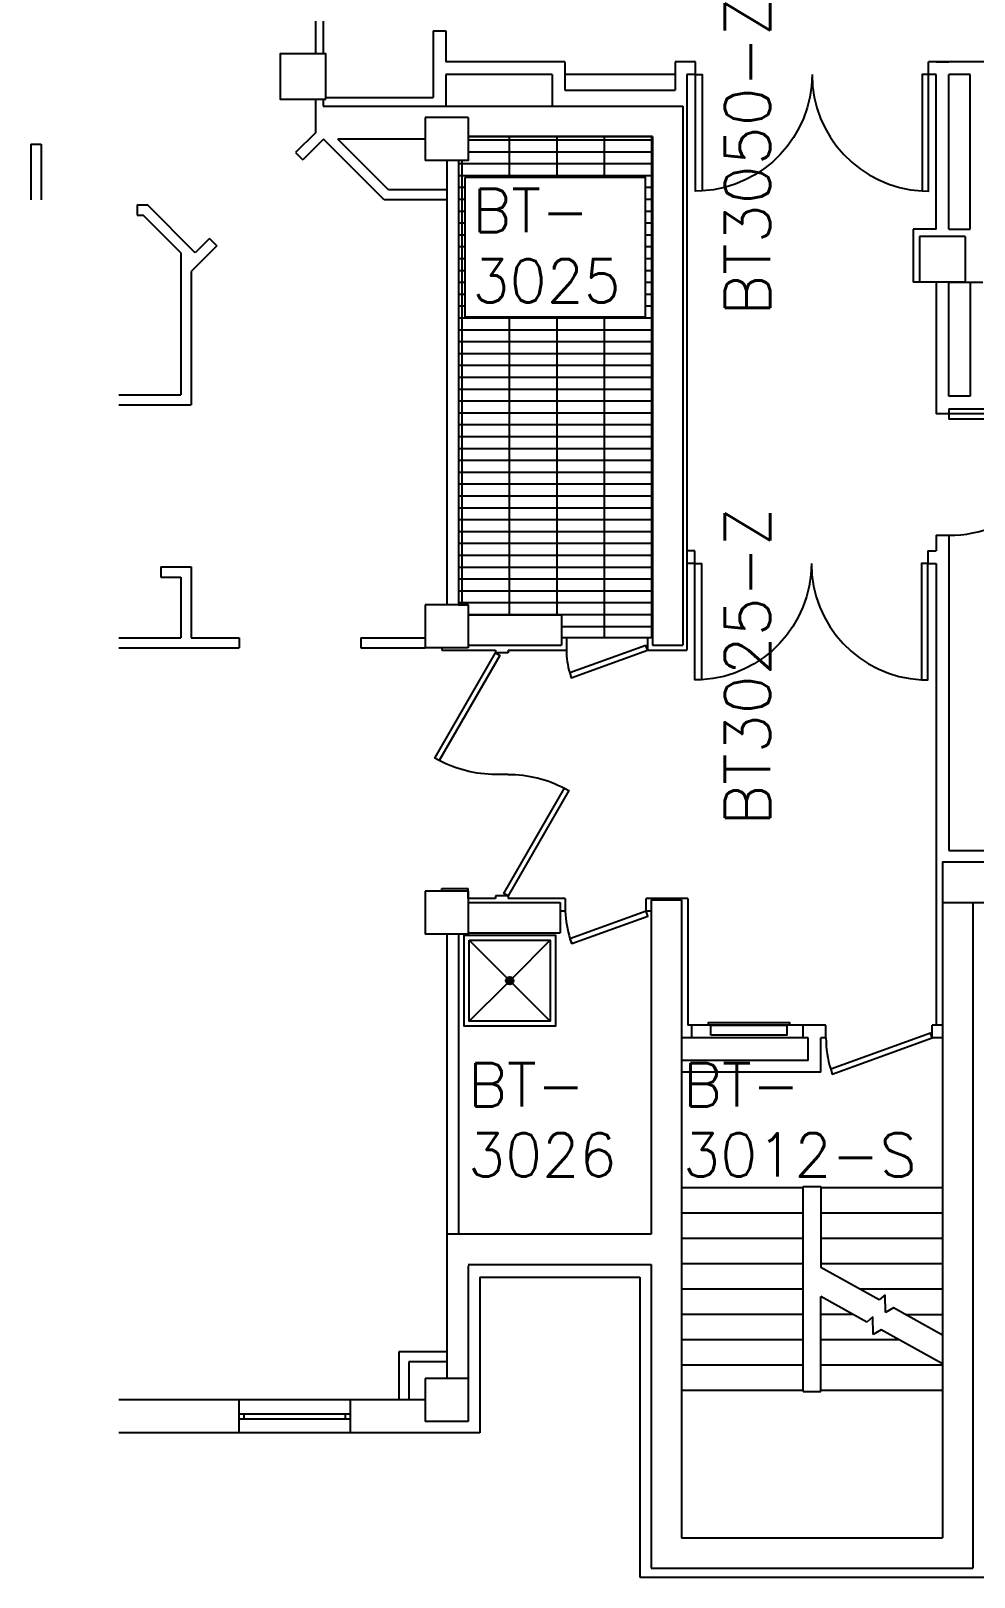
# Model space of a CAD drawing. Extents: x 2912 to 7121, y 18087 to 19938.
# Drawn here: x 3823 to 4196, y 18543 to 19154 of the extents above; entities that cross this region are included whole.
import ezdxf

# ---------------------------------------------------------------- set-up
doc = ezdxf.new("R2010")
doc.units = 0
doc.header["$MEASUREMENT"] = 0
doc.layers.get('0').update_dxf_attribs({"linetype": 'CONTINUOUS'})
for name, color, linetype in [('ARDOOR', 7, 'CONTINUOUS'), ('ARROOMNO', 4, 'CONTINUOUS'), ('ARWALL', 7, 'CONTINUOUS'), ('COL', 14, 'CONTINUOUS'), ('EXDOOR', 8, 'CONTINUOUS'), ('EXWALL', 8, 'CONTINUOUS'), ('EXWINDOW', 8, 'CONTINUOUS'), ('FIRE', 10, 'CONTINUOUS'), ('MPFIXTURE', 3, 'CONTINUOUS')]:
    doc.layers.add(name, color=color, linetype=linetype)
doc.styles.add('ROMANS', font='romans.shx', dxfattribs={"height": 18})

# ---------------------------------------------------------------- blocks, each defined once
blk = doc.blocks.new('FHC')
for points in [[(-16, 0), (-16, 1), (16, 1), (16, 0)], [(-15, -4), (-15, 0), (15, 0), (15, -4)]]:
    blk.add_lwpolyline(points, close=True)

msp = doc.modelspace()

# ---------------------------------------------------------------- hatches: boundary and pattern name
at = {"layer": 'EXWALL'}
h = msp.add_hatch(dxfattribs=at)
h.set_pattern_fill('GRATE', color=256, scale=150, style=0)
h.paths.add_polyline_path([(4068.97, 19112.21), (3996.22, 19112.21), (3996.22, 19102.71), (3992.34, 19102.71), (3992.34, 18927.21), (3996.22, 18927.21), (3996.22, 18923.33), (4032.97, 18923.33), (4032.97, 18914.33), (4068.97, 18914.33)])
h.paths.add_polyline_path([(3994.9, 19096.12), (3994.9, 19041.05), (4066.22, 19041.05), (4066.22, 19096.12)], flags=16)

# ---------------------------------------------------------------- linework, layer by layer
at = {"layer": 'ARDOOR'}
msp.add_line((4180.97, 18916.71), (4180.97, 18911.71), dxfattribs=at)
at = {"layer": 'ARDOOR', "flags": 128}
for points in [[(4131.97, 19136.71, -0.39805), (4088.52, 19090.78), (4085.97, 19090.71), (4085.97, 19136.71), (4088.52, 19136.71), (4088.52, 19090.78)], [(4131.97, 19136.71, 0.39805), (4175.42, 19090.78), (4177.97, 19090.71), (4177.97, 19136.71), (4175.41, 19136.71), (4175.42, 19090.78)], [(4185.97, 18954.71, 0.402069), (4233.93, 19000.71), (4233.97, 19000.71), (4233.97, 19002.71), (4185.97, 19002.71), (4185.97, 19000.71), (4233.97, 19000.71)], [(4131.72, 18943.58, -0.39805), (4088.27, 18897.65), (4085.72, 18897.58), (4085.72, 18943.58), (4088.27, 18943.58), (4088.27, 18897.65)], [(4131.72, 18943.58, 0.39805), (4175.17, 18897.65), (4177.72, 18897.58), (4177.72, 18943.58), (4175.16, 18943.58), (4175.17, 18897.65)]]:
    msp.add_lwpolyline(points, format="xyb", dxfattribs=at)
at = {"layer": 'ARWALL', "linetype": 'BYBLOCK'}
for p, q in [((3935.84, 19301.71), (3935.84, 19144.96)), ((3938.84, 19237.71), (3938.84, 19144.96)), ((3982.34, 19153.96), (3982.34, 19127.71)), ((3987.34, 19153.96), (3987.34, 19141.71)), ((4034.34, 19141.71), (3987.34, 19141.71)), ((4034.34, 19141.71), (4034.34, 19130.58)), ((4077.97, 19141.71), (4077.97, 19130.58)), ((4082.97, 19141.71), (4077.97, 19141.71)), ((4277.97, 19141.71), (4180.97, 19141.71)), ((4180.97, 19141.71), (4185.97, 19141.71)), ((4029.34, 19136.71), (3987.34, 19136.71)), ((3987.34, 19136.71), (3987.34, 19124.21)), ((4029.34, 19136.71), (4029.34, 19124.21)), ((4180.97, 19075.71), (4180.97, 19136.71)), ((4185.97, 19075.71), (4185.97, 19136.71)), ((4194.42, 19136.71), (4185.97, 19136.71)), ((4194.42, 19075.71), (4194.42, 19136.71)), ((4034.34, 19130.58), (4077.97, 19130.58)), ((3935.84, 19126.96), (3935.84, 19116.86)), ((3938.84, 19126.96), (3938.84, 19124.21)), ((3938.84, 19124.21), (4080.97, 19124.21)), ((3935.72, 19113.61), (3927.97, 19105.87)), ((3938.97, 19111.21), (3930.8, 19103.04)), ((3962.97, 19087.21), (3938.97, 19111.21)), ((3964.63, 19091.21), (3944.63, 19111.21)), ((3823.47, 19109.21), (3823.47, 19087.27)), ((3823.47, 19109.21), (3827.47, 19109.21)), ((3827.47, 19109.21), (3827.47, 19087.27)), ((3927.97, 19105.87), (3930.8, 19103.04)), ((3987.72, 19087.21), (3962.97, 19087.21)), ((3987.72, 19091.21), (3964.63, 19091.21)), ((3865.47, 19085.21), (3865.47, 19081.21)), ((3865.47, 19085.21), (3869.47, 19085.21)), ((3865.47, 19081.21), (3867.81, 19081.21)), ((3882.72, 19066.3), (3867.81, 19081.21)), ((3888.39, 19066.29), (3869.47, 19085.21)), ((4171.97, 19075.71), (4171.97, 19054.71)), ((4180.97, 19075.71), (4171.97, 19075.71)), ((4185.97, 19075.71), (4194.42, 19075.71)), ((3896.86, 19069.1), (3886.72, 19058.96)), ((3894.03, 19071.93), (3888.39, 19066.29)), ((3894.03, 19071.93), (3896.86, 19069.1)), ((3882.72, 19066.3), (3882.72, 19010.21)), ((3886.72, 19058.96), (3886.72, 19006.21)), ((4180.97, 19054.71), (4171.97, 19054.71)), ((4180.97, 19054.71), (4180.97, 19004.71)), ((4180.97, 19054.71), (4180.97, 19002.71)), ((4185.97, 19054.71), (4199.49, 19054.71, 1.57)), ((3858.14, 19010.21), (3882.72, 19010.21)), ((3858.14, 19006.21), (3886.72, 19006.21)), ((4180.97, 18954.71), (4180.97, 18948.58)), ((4185.97, 18954.71), (4185.97, 18830.21)), ((3874.72, 18942.21), (3882.72, 18942.21)), ((3874.72, 18942.21), (3874.72, 18938.21)), ((3882.72, 18942.21), (3886.72, 18942.21)), ((3886.72, 18942.21), (3886.72, 18914.21)), ((4180.97, 18943.58), (4180.97, 18761.21)), ((3874.72, 18938.21), (3882.72, 18938.21)), ((3882.72, 18938.21), (3882.72, 18914.21)), ((3858.14, 18914.21), (3882.72, 18914.21)), ((3858.14, 18910.21), (3905.72, 18910.21)), ((3886.72, 18914.21), (3905.72, 18914.21)), ((3905.72, 18914.21), (3905.72, 18910.21)), ((3953.72, 18914.21), (3979.22, 18914.21)), ((3953.72, 18914.21), (3953.72, 18910.21)), ((3953.72, 18910.21), (3979.22, 18910.21)), ((4082.97, 18811.21), (4066.47, 18811.21)), ((4082.97, 18811.21), (4082.97, 18761.21)), ((4032.47, 18809.71), (4032.47, 18797.71)), ((4068.47, 18810.71), (4068.47, 18678.71)), ((4068.47, 18810.71), (4080.47, 18810.71)), ((3996.22, 18797.71), (4032.47, 18797.71)), ((4128.47, 18756.21), (4080.47, 18756.21)), ((4092.06, 18761.21), (4082.97, 18761.21)), ((4084.47, 18756.21), (4084.47, 18761.21)), ((3996.22, 18666.71), (4068.47, 18666.71)), ((3996.22, 18666.21), (3996.22, 18621.71)), ((4000.72, 18661.71), (4063.97, 18661.71)), ((4000.72, 18661.71), (4000.72, 18600.21)), ((3968.72, 18632.21), (3968.72, 18613.21)), ((3987.72, 18632.21), (3968.72, 18632.21)), ((3972.72, 18628.21), (3972.72, 18613.21)), ((3987.72, 18628.21), (3972.72, 18628.21)), ((3949.72, 18613.21), (3858.14, 18613.21)), ((3979.22, 18613.21), (3949.72, 18613.21)), ((3949.72, 18600.21), (3858.14, 18600.21)), ((4000.72, 18600.21), (3949.72, 18600.21))]:
    msp.add_line(p, q, dxfattribs=at)
at = {"layer": 'ARWALL'}
for p, q in [((3982.34, 19153.96), (3987.34, 19153.96)), ((4085.97, 19141.71), (4082.97, 19141.71)), ((4085.97, 19136.71), (4085.97, 19141.71)), ((4177.97, 19136.71), (4177.97, 19141.71)), ((4180.97, 19141.71), (4177.97, 19141.71)), ((4077.97, 19136.71), (4034.34, 19136.71)), ((4085.97, 19136.71), (4082.47, 19136.71)), ((4082.47, 19136.71), (4082.47, 18909.33)), ((4180.97, 19136.71), (4177.97, 19136.71)), ((3939.97, 19127.71), (3982.34, 19127.71)), ((4185.97, 19009.71), (4185.97, 19054.71)), ((4194.47, 19054.71), (4194.47, 19009.71)), ((4194.47, 19009.71), (4185.97, 19009.71)), ((4185.97, 19002.71), (4180.97, 19002.71)), ((4185.97, 19004.71), (4331.97, 19004.71)), ((4185.97, 19004.71), (4185.97, 19002.71)), ((4180.97, 18954.71), (4185.97, 18954.71)), ((4085.72, 18948.58), (4082.47, 18948.58)), ((4085.72, 18943.58), (4085.72, 18948.58)), ((4177.72, 18948.58), (4180.97, 18948.58)), ((4177.72, 18948.58), (4177.72, 18943.58)), ((4085.72, 18943.58), (4082.47, 18943.58)), ((4177.72, 18943.58), (4180.97, 18943.58)), ((4185.97, 18830.21), (4331.97, 18830.21))]:
    msp.add_line(p, q, dxfattribs=at)
at = {"layer": 'COL'}
for p, q in [((3979.22, 19119.71), (3979.22, 19102.71)), ((3996.22, 19119.71), (3979.22, 19119.71)), ((3979.22, 19119.71), (3979.22, 19102.71)), ((3996.22, 19119.71), (3979.22, 19119.71)), ((3996.22, 19119.71), (3996.22, 19102.71)), ((3996.22, 19119.71), (3996.22, 19102.71)), ((3996.22, 19102.71), (3979.22, 19102.71)), ((3996.22, 19102.71), (3979.22, 19102.71)), ((4174.47, 19072.71), (4174.47, 19054.71)), ((4192.47, 19072.71), (4174.47, 19072.71)), ((4192.47, 19072.71), (4192.47, 19054.71)), ((4192.47, 19054.71), (4174.47, 19054.71)), ((3979.22, 18927.21), (3979.22, 18910.21)), ((3996.22, 18927.21), (3979.22, 18927.21)), ((3979.22, 18927.21), (3979.22, 18910.21)), ((3996.22, 18927.21), (3979.22, 18927.21)), ((3996.22, 18927.21), (3996.22, 18910.21)), ((3996.22, 18927.21), (3996.22, 18910.21)), ((3996.22, 18910.21), (3979.22, 18910.21)), ((3996.22, 18910.21), (3979.22, 18910.21)), ((3979.22, 18814.21), (3979.22, 18797.21)), ((3996.22, 18814.21), (3979.22, 18814.21)), ((3996.22, 18814.21), (3996.22, 18797.21)), ((3996.22, 18797.21), (3979.22, 18797.21)), ((3979.22, 18621.71), (3979.22, 18604.71)), ((3996.22, 18621.71), (3979.22, 18621.71)), ((3979.22, 18621.71), (3979.22, 18604.71)), ((3996.22, 18621.71), (3979.22, 18621.71)), ((3996.22, 18621.71), (3996.22, 18604.71)), ((3996.22, 18621.71), (3996.22, 18604.71)), ((3996.22, 18604.71), (3979.22, 18604.71)), ((3996.22, 18604.71), (3979.22, 18604.71))]:
    msp.add_line(p, q, dxfattribs=at)
at = {"layer": 'COL', "linetype": 'CONTINUOUS'}
msp.add_lwpolyline([(3939.97, 19126.96), (3939.97, 19144.96), (3921.97, 19144.96), (3921.97, 19126.96), (3939.97, 19126.96)], dxfattribs=at)
at = {"layer": 'EXDOOR'}
msp.add_line((4011.97, 18860.27), (4006.97, 18860.27), dxfattribs=at)
at = {"layer": 'EXDOOR', "flags": 128}
for points in [[(4034.97, 18909.33, 0.071027), (4036.25, 18900.38), (4036.25, 18900.38), (4036.87, 18898.48), (4066.97, 18909.33), (4066.29, 18911.21), (4036.25, 18900.38), (4036.81, 18898.46)], [(4006.97, 18860.27, -0.121076), (3984.72, 18865.74), (3984.7, 18865.7), (3982.97, 18866.7), (4006.97, 18908.27), (4008.7, 18907.27), (3984.7, 18865.7)], [(4011.97, 18860.29, -0.121076), (4034.22, 18854.82), (4034.24, 18854.86), (4035.97, 18853.86), (4011.97, 18812.29), (4010.24, 18813.29), (4034.24, 18854.86)], [(4034.47, 18806.21, 0.058525), (4036.36, 18795.37), (4036.36, 18795.37), (4037.04, 18793.47), (4067.15, 18804.33), (4066.47, 18806.21), (4036.36, 18795.37), (4036.99, 18793.45)], [(4137.47, 18756.21, 0.075127), (4139.34, 18743.8), (4139.98, 18741.9), (4179.47, 18756.21), (4178.79, 18758.09), (4139.34, 18743.8)]]:
    msp.add_lwpolyline(points, format="xyb", dxfattribs=at)
at = {"layer": 'EXWALL'}
for p, q in [((3935.84, 19126.96), (3935.84, 19113.61)), ((4080.97, 19124.21), (4080.97, 18911.33)), ((3979.22, 19111.21), (3944.63, 19111.21)), ((4068.97, 19112.21), (4068.97, 18923.33)), ((4068.97, 19112.21), (4068.97, 18911.33)), ((3987.72, 19102.71), (3987.72, 18927.21)), ((3992.34, 19102.71), (3992.34, 18927.21)), ((4183.47, 18825.71), (4372.97, 18825.71)), ((4183.47, 18825.71), (4183.47, 18558.71)), ((4183.47, 18825.71), (4333.97, 18825.71)), ((4034.47, 18811.21), (4034.47, 18806.21)), ((4066.47, 18806.21), (4066.47, 18811.21)), ((4034.47, 18806.21), (4032.47, 18806.21)), ((4068.47, 18806.21), (4066.47, 18806.21)), ((4068.47, 18810.71), (4068.47, 18678.71)), ((4080.47, 18810.71), (4080.47, 18558.71)), ((4195.47, 18809.71), (4195.47, 18546.71)), ((3992.34, 18797.21), (3992.34, 18679.71)), ((4137.47, 18761.21), (4123.06, 18761.21)), ((4128.47, 18756.21), (4128.47, 18761.21)), ((4130.47, 18756.21), (4128.47, 18756.21)), ((4130.47, 18747.21), (4130.47, 18756.21)), ((4135.47, 18742.71), (4135.47, 18756.21)), ((4137.47, 18756.21), (4135.47, 18756.21)), ((4137.47, 18756.21), (4137.47, 18761.21)), ((4183.47, 18761.21), (4179.47, 18761.21)), ((4179.47, 18756.21), (4179.47, 18761.21)), ((4183.47, 18756.21), (4179.47, 18756.21)), ((4130.47, 18747.21), (4080.47, 18747.21)), ((4135.47, 18742.71), (4080.47, 18742.71)), ((4128.47, 18696.96), (4080.47, 18696.96)), ((4128.47, 18697.46), (4135.47, 18697.46)), ((4128.47, 18616.46), (4128.47, 18697.46)), ((4135.47, 18697.46), (4135.47, 18665.48)), ((4183.47, 18696.96), (4135.47, 18696.96)), ((4128.47, 18686.96), (4080.47, 18686.96)), ((4183.47, 18686.96), (4135.47, 18686.96)), ((4128.47, 18676.96), (4080.47, 18676.96)), ((4183.47, 18676.96), (4135.47, 18676.96)), ((4068.47, 18666.71), (4068.47, 18546.71)), ((4128.47, 18666.96), (4080.47, 18666.96)), ((4183.47, 18666.96), (4135.47, 18666.96)), ((4158.48, 18652.69), (4135.47, 18665.48)), ((4063.97, 18661.71), (4063.97, 18543.21)), ((4128.47, 18656.96), (4080.47, 18656.96)), ((4153.63, 18643.95), (4135.47, 18654.04)), ((4135.47, 18616.46), (4135.47, 18654.04)), ((4183.47, 18656.96), (4150.81, 18656.96)), ((4160.89, 18654.72), (4158.48, 18652.69)), ((4161, 18647.78), (4160.89, 18654.72)), ((4128.47, 18646.96), (4080.47, 18646.96)), ((4148.22, 18646.96), (4135.47, 18646.96)), ((4164.09, 18649.58), (4161, 18647.78)), ((4183.47, 18638.82), (4164.09, 18649.58)), ((4168.81, 18646.96), (4183.47, 18646.96)), ((4156.04, 18645.98), (4153.63, 18643.95)), ((4156.15, 18639.04), (4156.04, 18645.98)), ((4159.24, 18640.84), (4156.15, 18639.04)), ((4183.47, 18627.38), (4159.24, 18640.84)), ((4128.47, 18636.96), (4080.47, 18636.96)), ((4166.22, 18636.96), (4135.47, 18636.96)), ((4128.47, 18626.96), (4080.47, 18626.96)), ((4183.47, 18626.96), (4135.47, 18626.96)), ((4128.47, 18616.96), (4080.47, 18616.96)), ((4128.47, 18616.46), (4135.47, 18616.46)), ((4183.47, 18616.96), (4135.47, 18616.96)), ((3949.72, 18613.21), (3858.14, 18613.21)), ((3949.72, 18600.21), (3858.14, 18600.21))]:
    msp.add_line(p, q, dxfattribs=at)
at = {"layer": 'EXWALL', "linetype": 'CONTINUOUS'}
for p, q in [((3938.84, 19124.21), (4080.97, 19124.21)), ((3996.22, 19112.21), (4068.97, 19112.21)), ((3996.22, 18923.33), (4032.97, 18923.33)), ((4032.97, 18923.33), (4032.97, 18911.33)), ((3985.72, 18910.21), (3985.72, 18909.33)), ((3985.72, 18909.33), (4006.97, 18909.33)), ((3996.22, 18911.33), (4032.97, 18911.33)), ((3996.22, 18911.33), (4032.97, 18911.33)), ((4006.97, 18909.33), (4006.97, 18908.27)), ((4011.97, 18909.33), (4011.97, 18908.27)), ((4011.97, 18909.33), (4034.97, 18909.33)), ((4032.97, 18914.33), (4034.97, 18914.33)), ((4034.97, 18914.33), (4034.97, 18909.33)), ((4066.97, 18914.33), (4066.97, 18909.33)), ((4066.97, 18914.33), (4068.97, 18914.33)), ((4066.97, 18909.33), (4082.47, 18909.33)), ((4068.97, 18911.33), (4080.97, 18911.33)), ((4068.97, 18911.33), (4080.97, 18911.33)), ((4011.97, 18908.27), (4006.97, 18908.27)), ((3985.72, 18815.21), (3996.22, 18815.21)), ((3985.72, 18814.21), (3985.72, 18815.21)), ((3996.22, 18811.21), (3996.22, 18815.21)), ((4006.97, 18811.21), (3996.22, 18811.21)), ((4006.97, 18812.27), (4006.97, 18811.21)), ((4011.97, 18812.27), (4006.97, 18812.27)), ((4011.97, 18812.27), (4011.97, 18811.21)), ((4034.47, 18811.21), (4011.97, 18811.21)), ((3996.22, 18809.71), (4032.47, 18809.71)), ((3996.22, 18809.71), (4032.47, 18809.71)), ((4032.47, 18809.71), (4032.47, 18797.71)), ((4068.47, 18810.71), (4080.47, 18810.71)), ((4183.47, 18809.71), (4199.97, 18809.71)), ((3987.72, 18797.21), (3987.72, 18678.71)), ((3992.34, 18797.21), (3992.34, 18679.71)), ((3992.34, 18797.21), (3992.34, 18678.71)), ((3996.22, 18797.71), (4032.47, 18797.71)), ((4068.47, 18678.71), (3987.72, 18678.71)), ((3987.72, 18678.71), (3987.72, 18621.71)), ((4068.47, 18678.71), (3987.72, 18678.71)), ((3987.72, 18678.71), (3987.72, 18621.71)), ((3996.22, 18666.71), (4068.47, 18666.71)), ((3996.22, 18666.21), (3996.22, 18621.71)), ((4000.72, 18661.71), (4063.97, 18661.71)), ((4000.72, 18661.71), (4000.72, 18600.21)), ((3979.22, 18613.21), (3949.72, 18613.21)), ((4000.72, 18600.21), (3949.72, 18600.21)), ((4080.47, 18558.71), (4183.47, 18558.71)), ((4063.97, 18543.21), (4199.97, 18543.21)), ((4068.47, 18546.71), (4195.47, 18546.71))]:
    msp.add_line(p, q, dxfattribs=at)
at = {"layer": 'EXWALL'}
msp.add_lwpolyline([(4068.97, 19112.21), (3996.22, 19112.21), (3996.22, 19102.71), (3992.34, 19102.71), (3992.34, 18927.21), (3996.22, 18927.21), (3996.22, 18923.33), (4032.97, 18923.33), (4032.97, 18914.33), (4068.97, 18914.33), (4068.97, 19112.21)], dxfattribs=at)
msp.add_lwpolyline([(3994.9, 19096.12), (3994.9, 19041.05), (4066.22, 19041.05), (4066.22, 19096.12)], close=True, dxfattribs=at)
at = {"layer": 'EXWINDOW'}
for p, q in [((3905.72, 18600.21), (3905.72, 18613.21)), ((3949.72, 18600.21), (3949.72, 18613.21)), ((3905.72, 18607.71), (3907.72, 18607.71)), ((3905.72, 18605.71), (3907.72, 18605.71)), ((3907.72, 18607.71), (3947.72, 18607.71)), ((3907.72, 18605.71), (3907.72, 18607.71)), ((3907.72, 18605.71), (3947.72, 18605.71)), ((3947.72, 18605.71), (3947.72, 18607.71)), ((3947.72, 18607.71), (3949.72, 18607.71)), ((3947.72, 18605.71), (3949.72, 18605.71))]:
    msp.add_line(p, q, dxfattribs=at)
at = {"layer": 'MPFIXTURE'}
for points in [[(3994.6, 18796.78), (4030.6, 18796.78), (4030.6, 18760.78), (3994.6, 18760.78)], [(3996.6, 18794.78), (4028.6, 18794.78), (4028.6, 18762.78), (3996.6, 18762.78)]]:
    msp.add_lwpolyline(points, close=True, dxfattribs=at)
for points in [[(3996.6, 18794.78), (4011.54, 18779.84)], [(4028.6, 18794.78), (4013.66, 18779.83)], [(3996.6, 18762.78), (4011.54, 18777.72)], [(4011.6, 18778.78), (4013.6, 18778.78)], [(4012.6, 18779.78), (4012.6, 18777.78)], [(4028.6, 18762.78), (4013.67, 18777.72)]]:
    msp.add_lwpolyline(points, dxfattribs=at)
for radius in [1.5, 1]:
    msp.add_circle((4012.6, 18778.78), radius, dxfattribs=at)

# ---------------------------------------------------------------- block references
at = {"layer": 'FIRE'}
msp.add_blockref('FHC', (4107.06, 18761.21), dxfattribs=at)

# ---------------------------------------------------------------- texts
at = {"layer": 'ARROOMNO', "style": 'ROMANS'}
for s, p in [('BT3050-Z', (4115.5, 19041.44)), ('BT3025-Z', (4115.5, 18839.98))]:
    msp.add_text(s, height=18, rotation=90, dxfattribs=at).set_placement(p)
for s, p in [('BT-', (3997.84, 19074.42)), ('3025', (3997.84, 19046.73)), ('BT-', (3996.09, 18729.11)), ('BT-', (4081.02, 18729.11)), ('3026', (3996.09, 18701.43)), ('3012-S', (4081.02, 18701.43))]:
    msp.add_text(s, height=17.1, dxfattribs=at).set_placement(p)

doc.saveas('drawing.dxf')
